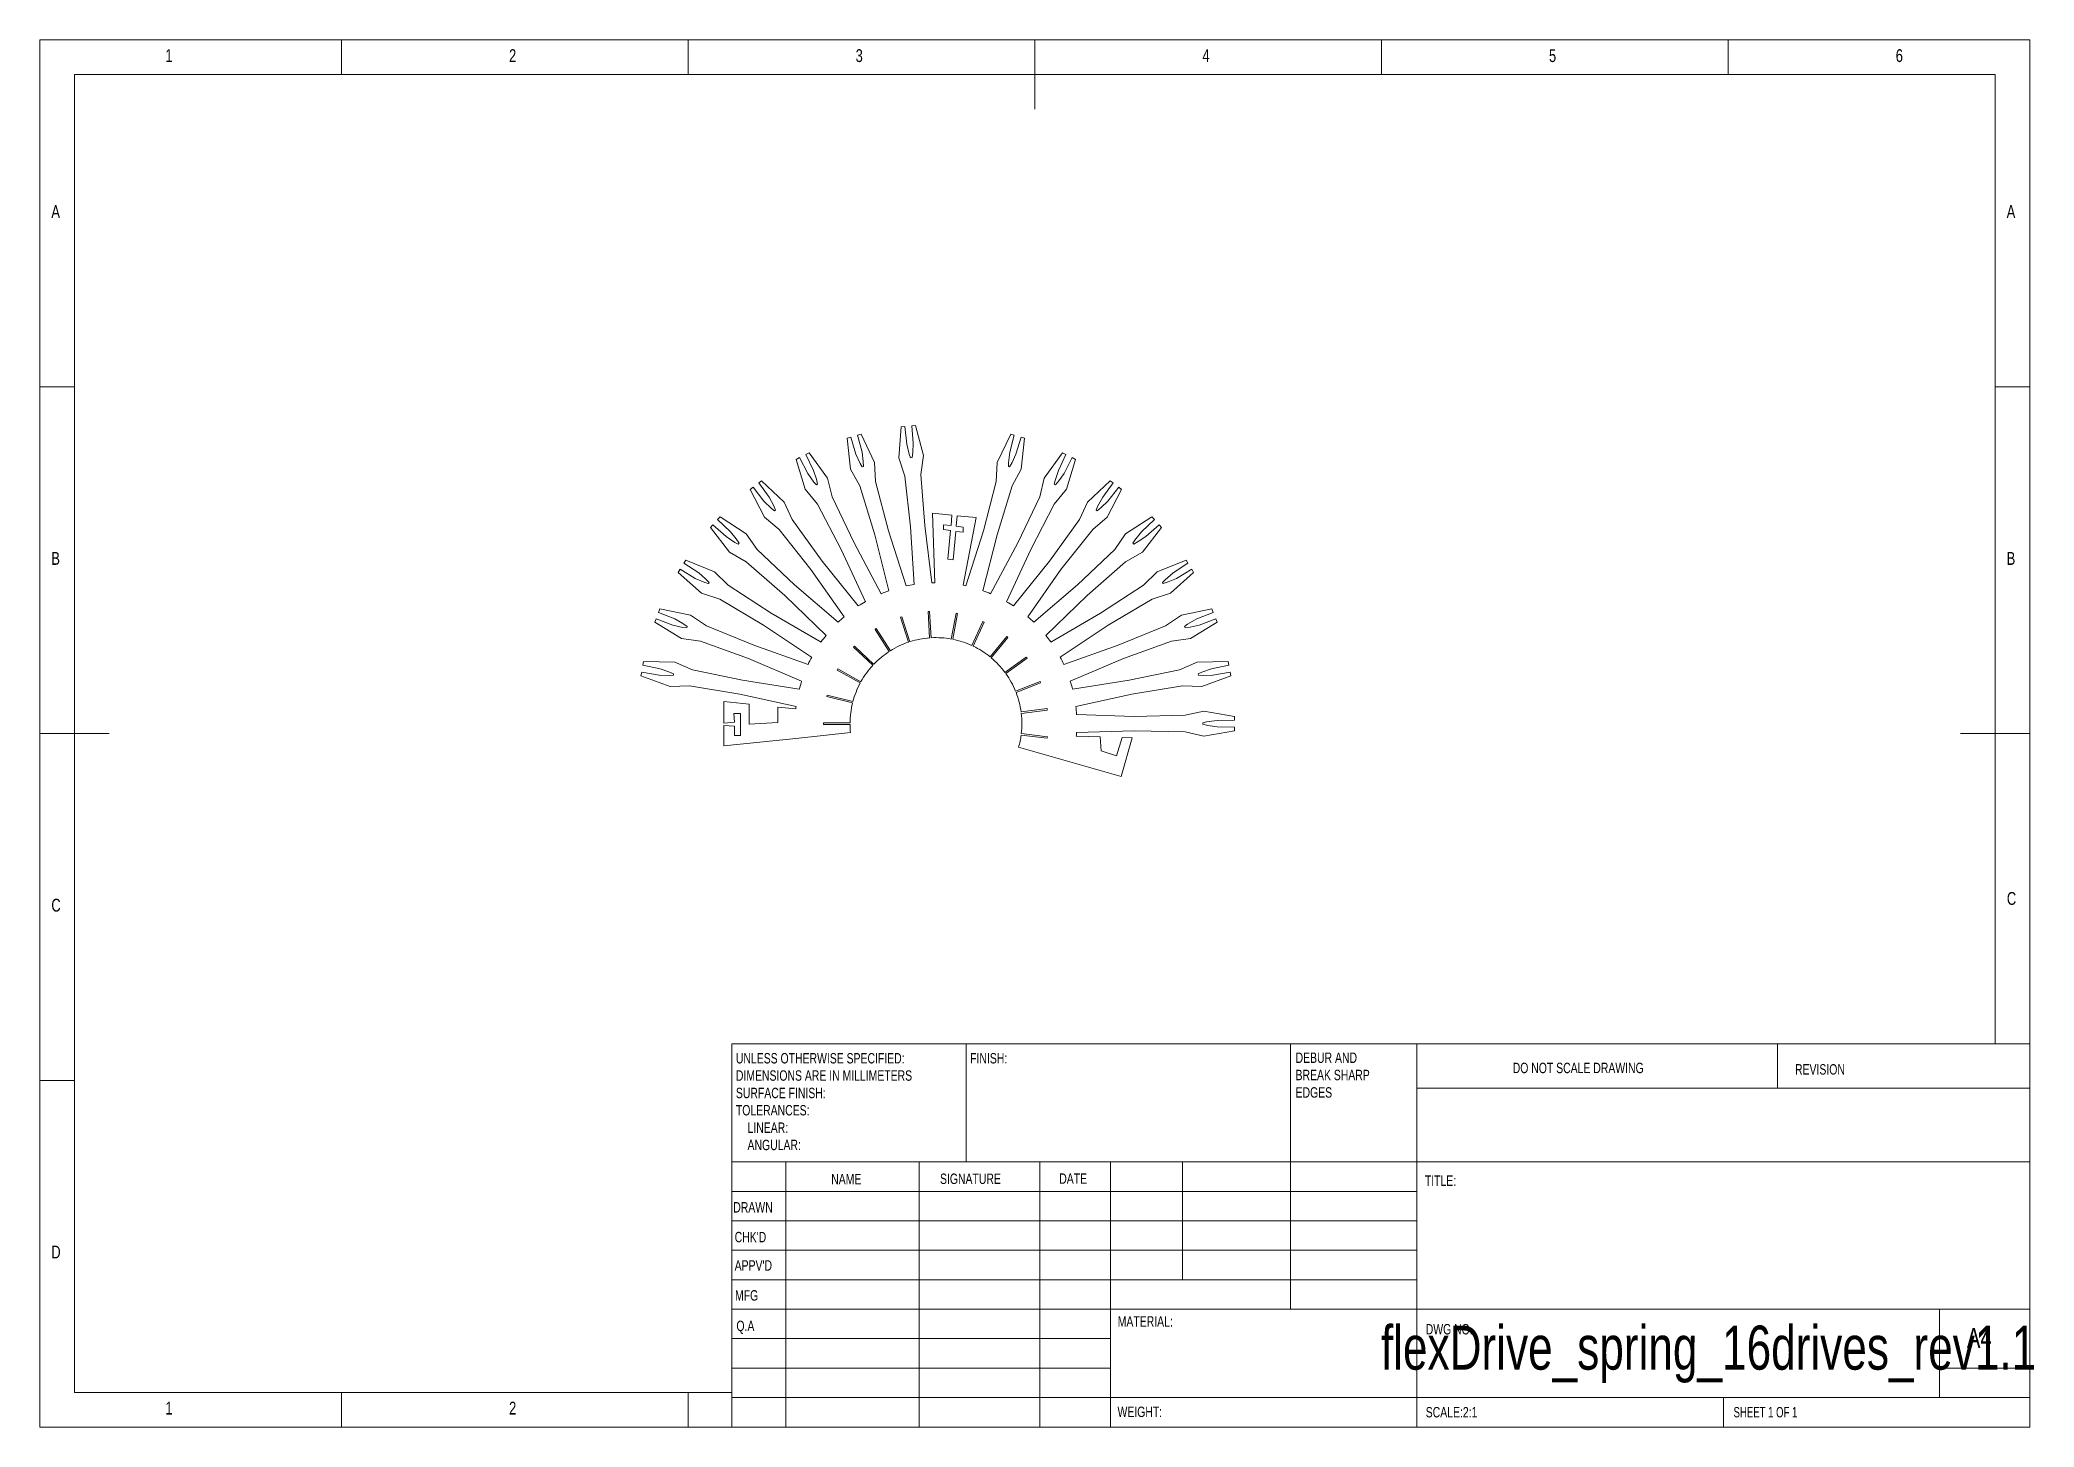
# Model space of a CAD drawing. Header units: inches. Extents: x 0.2 to 11.5, y 0.2 to 8.1.
import ezdxf

# ---------------------------------------------------------------- set-up
doc = ezdxf.new("R2010")
doc.units = ezdxf.units.IN
doc.header["$MEASUREMENT"] = 0
doc.styles.add('SLDTEXTSTYLE0', font='TXT', dxfattribs={"width": 0.75})
doc.styles.add('SLDTEXTSTYLE1', font='TXT', dxfattribs={"width": 0.6875})

# ---------------------------------------------------------------- blocks, each defined once
blk = doc.blocks.new('SW_NOTE_0')
at = {"color": 0, "linetype": 'Continuous', "lineweight": 0, "attachment_point": 1, "style": 'SLDTEXTSTYLE0'}
for s, insert, char_height in [('UNLESS OTHERWISE SPECIFIED:', (0, 0.076), 0.05906), ('DIMENSIONS ARE IN MILLIMETERS', (0, -0.022), 0.05906), ('TOLERANCES:', (0, -0.219), 0.05906), ('SURFACE FINISH:', (0, -0.121), 0.05906), ('LINEAR:', (0.066, -0.318), 0.0591), ('ANGULAR:', (0.066, -0.416), 0.0591)]:
    blk.add_mtext(s, dxfattribs=dict(at, insert=insert, char_height=char_height))
blk = doc.blocks.new('SW_NOTE_1')
at = {"color": 0, "linetype": 'Continuous', "lineweight": 0, "attachment_point": 1, "style": 'SLDTEXTSTYLE0'}
for s, insert, char_height in [('DEBUR AND', (0, 0.076), 0.0591), ('BREAK SHARP', (0, -0.022), 0.05906), ('EDGES', (0, -0.121), 0.0591)]:
    blk.add_mtext(s, dxfattribs=dict(at, insert=insert, char_height=char_height))

msp = doc.modelspace()

# ---------------------------------------------------------------- linework, layer by layer
at = {"color": 7, "linetype": 'Continuous', "lineweight": 0}
for p, q in [((11.496, 8.071), (0.197, 8.071)), ((0.197, 8.071), (0.197, 0.197)), ((1.909, 7.874), (1.909, 8.071)), ((3.878, 8.071), (3.878, 7.874)), ((5.846, 8.071), (5.846, 7.677)), ((7.815, 8.071), (7.815, 7.874)), ((9.783, 7.874), (9.783, 8.071)), ((11.496, 3.041), (11.496, 8.071)), ((11.299, 7.874), (0.394, 7.874)), ((0.394, 7.874), (0.394, 0.394)), ((11.299, 2.372), (11.299, 7.874)), ((0.394, 6.102), (0.197, 6.102)), ((11.299, 6.102), (11.496, 6.102)), ((0.197, 4.134), (0.591, 4.134)), ((11.496, 4.134), (11.102, 4.134)), ((11.496, 0.197), (11.496, 3.041)), ((4.126, 2.372), (11.496, 2.372)), ((4.126, 2.372), (4.126, 0.197)), ((5.457, 1.703), (5.457, 2.372)), ((7.299, 2.372), (7.299, 0.866)), ((8.016, 2.372), (8.016, 0.197)), ((10.063, 2.121), (10.063, 2.372)), ((0.394, 2.165), (0.197, 2.165)), ((11.496, 2.121), (8.016, 2.121)), ((11.496, 1.703), (4.126, 1.703)), ((4.433, 1.703), (4.433, 0.197)), ((5.189, 1.703), (5.189, 0.197)), ((5.874, 1.703), (5.874, 0.197)), ((6.276, 0.197), (6.276, 1.703)), ((6.685, 1.033), (6.685, 1.703)), ((8.016, 1.535), (4.126, 1.535)), ((8.016, 1.368), (4.126, 1.368)), ((8.016, 1.201), (4.126, 1.201)), ((8.016, 1.033), (4.126, 1.033)), ((6.276, 0.866), (4.126, 0.866)), ((6.276, 0.866), (11.496, 0.866)), ((10.984, 0.364), (10.984, 0.866)), ((6.276, 0.699), (4.126, 0.699)), ((6.276, 0.531), (4.126, 0.531)), ((11.496, 0.531), (10.984, 0.531)), ((0.394, 0.394), (4.126, 0.394)), ((1.909, 0.197), (1.909, 0.394)), ((3.878, 0.394), (3.878, 0.197)), ((4.126, 0.364), (11.496, 0.364)), ((9.756, 0.197), (9.756, 0.364)), ((0.197, 0.197), (11.496, 0.197))]:
    msp.add_line(p, q, dxfattribs=at)
at = {"color": 7, "linetype": 'Continuous', "lineweight": 15}
for p, q in [((4.801, 5.816), (4.781, 5.81)), ((4.781, 5.81), (4.8, 5.635)), ((4.83, 5.72), (4.801, 5.816)), ((4.86, 5.833), (4.84, 5.827)), ((4.84, 5.827), (4.866, 5.73)), ((4.936, 5.673), (4.86, 5.833)), ((5.088, 5.875), (5.074, 5.699)), ((5.108, 5.877), (5.088, 5.875)), ((5.119, 5.777), (5.108, 5.877)), ((5.133, 5.719), (5.119, 5.777)), ((5.169, 5.883), (5.148, 5.881)), ((5.148, 5.881), (5.156, 5.781)), ((5.156, 5.781), (5.153, 5.729)), ((5.215, 5.712), (5.169, 5.883)), ((5.71, 5.833), (5.633, 5.673)), ((5.704, 5.73), (5.73, 5.827)), ((5.73, 5.827), (5.71, 5.833)), ((5.768, 5.816), (5.739, 5.72)), ((5.788, 5.81), (5.768, 5.816)), ((5.769, 5.635), (5.788, 5.81)), ((4.511, 5.7), (4.492, 5.69)), ((4.492, 5.69), (4.543, 5.521)), ((4.557, 5.61), (4.511, 5.7)), ((4.565, 5.727), (4.547, 5.717)), ((4.547, 5.717), (4.59, 5.627)), ((4.669, 5.584), (4.565, 5.727)), ((4.855, 5.666), (4.83, 5.72)), ((4.866, 5.647), (4.855, 5.666)), ((4.866, 5.73), (4.872, 5.678)), ((4.872, 5.678), (4.873, 5.649)), ((4.942, 5.564), (4.936, 5.673)), ((5.074, 5.699), (5.108, 5.595)), ((5.141, 5.699), (5.133, 5.719)), ((5.149, 5.7), (5.141, 5.699)), ((5.153, 5.729), (5.149, 5.7)), ((5.2, 5.604), (5.215, 5.712)), ((5.633, 5.673), (5.627, 5.564)), ((5.696, 5.671), (5.704, 5.73)), ((5.696, 5.649), (5.696, 5.671)), ((5.717, 5.673), (5.703, 5.647)), ((5.739, 5.72), (5.717, 5.673)), ((6.004, 5.727), (5.9, 5.584)), ((5.98, 5.627), (6.023, 5.717)), ((6.023, 5.717), (6.004, 5.727)), ((6.059, 5.7), (6.013, 5.61)), ((6.026, 5.521), (6.077, 5.69)), ((6.077, 5.69), (6.059, 5.7)), ((4.295, 5.568), (4.279, 5.556)), ((4.279, 5.556), (4.338, 5.475)), ((4.424, 5.447), (4.295, 5.568)), ((4.591, 5.561), (4.557, 5.61)), ((4.59, 5.627), (4.606, 5.577)), ((4.606, 5.545), (4.591, 5.561)), ((4.606, 5.577), (4.612, 5.549)), ((4.612, 5.549), (4.606, 5.545)), ((4.695, 5.478), (4.669, 5.584)), ((4.8, 5.635), (4.853, 5.539)), ((4.873, 5.649), (4.866, 5.647)), ((5.016, 5.284), (4.942, 5.564)), ((5.108, 5.595), (5.14, 5.307)), ((5.222, 5.314), (5.2, 5.604)), ((5.627, 5.564), (5.554, 5.284)), ((5.703, 5.647), (5.696, 5.649)), ((5.717, 5.539), (5.769, 5.635)), ((5.9, 5.584), (5.874, 5.478)), ((5.957, 5.549), (5.961, 5.57)), ((5.964, 5.545), (5.957, 5.549)), ((5.961, 5.57), (5.98, 5.627)), ((5.982, 5.568), (5.964, 5.545)), ((6.013, 5.61), (5.982, 5.568)), ((6.275, 5.568), (6.146, 5.447)), ((6.232, 5.475), (6.291, 5.556)), ((6.291, 5.556), (6.275, 5.568)), ((4.247, 5.532), (4.23, 5.519)), ((4.23, 5.519), (4.311, 5.362)), ((4.308, 5.452), (4.247, 5.532)), ((4.351, 5.411), (4.308, 5.452)), ((4.338, 5.475), (4.362, 5.429)), ((4.469, 5.348), (4.424, 5.447)), ((4.543, 5.521), (4.612, 5.436)), ((4.612, 5.436), (4.747, 5.179)), ((4.82, 5.216), (4.695, 5.478)), ((4.853, 5.539), (4.938, 5.261)), ((5.632, 5.261), (5.717, 5.539)), ((5.874, 5.478), (5.75, 5.216)), ((5.823, 5.179), (5.957, 5.436)), ((5.957, 5.436), (6.026, 5.521)), ((6.146, 5.447), (6.101, 5.348)), ((6.203, 5.422), (6.232, 5.475)), ((6.261, 5.452), (6.224, 5.416)), ((6.258, 5.362), (6.339, 5.519)), ((6.323, 5.532), (6.261, 5.452)), ((6.339, 5.519), (6.323, 5.532)), ((4.059, 5.363), (4.045, 5.348)), ((4.045, 5.348), (4.118, 5.279)), ((4.207, 5.268), (4.059, 5.363)), ((4.311, 5.362), (4.395, 5.292)), ((4.368, 5.398), (4.351, 5.411)), ((4.362, 5.429), (4.374, 5.402)), ((4.374, 5.402), (4.368, 5.398)), ((4.639, 5.113), (4.469, 5.348)), ((5.265, 5.384), (5.279, 4.99)), ((5.376, 5.373), (5.265, 5.384)), ((5.372, 5.314), (5.376, 5.373)), ((5.405, 5.37), (5.4, 5.31)), ((5.513, 5.359), (5.405, 5.37)), ((5.439, 4.975), (5.513, 5.359)), ((6.101, 5.348), (5.93, 5.113)), ((6.175, 5.292), (6.258, 5.362)), ((6.195, 5.402), (6.203, 5.422)), ((6.201, 5.398), (6.195, 5.402)), ((6.224, 5.416), (6.201, 5.398)), ((6.511, 5.363), (6.362, 5.268)), ((6.452, 5.279), (6.525, 5.348)), ((6.525, 5.348), (6.511, 5.363)), ((4.018, 5.318), (4.004, 5.303)), ((4.004, 5.303), (4.112, 5.163)), ((4.093, 5.252), (4.018, 5.318)), ((4.143, 5.218), (4.093, 5.252)), ((4.118, 5.279), (4.15, 5.238)), ((4.162, 5.209), (4.143, 5.218)), ((4.15, 5.238), (4.167, 5.214)), ((4.167, 5.214), (4.162, 5.209)), ((4.27, 5.178), (4.207, 5.268)), ((4.395, 5.292), (4.574, 5.064)), ((4.974, 4.927), (4.82, 5.216)), ((4.938, 5.261), (5.018, 4.944)), ((5.115, 4.972), (5.016, 5.284)), ((5.14, 5.307), (5.161, 4.98)), ((5.261, 4.99), (5.222, 5.314)), ((5.328, 5.319), (5.372, 5.314)), ((5.328, 5.291), (5.328, 5.319)), ((5.368, 5.286), (5.328, 5.291)), ((5.353, 5.123), (5.368, 5.286)), ((5.397, 5.281), (5.383, 5.119)), ((5.44, 5.277), (5.397, 5.281)), ((5.4, 5.31), (5.44, 5.305)), ((5.44, 5.305), (5.44, 5.277)), ((5.554, 5.284), (5.455, 4.972)), ((5.552, 4.944), (5.632, 5.261)), ((5.75, 5.216), (5.595, 4.927)), ((5.995, 5.064), (6.175, 5.292)), ((6.362, 5.268), (6.3, 5.178)), ((6.403, 5.214), (6.414, 5.232)), ((6.408, 5.209), (6.403, 5.214)), ((6.433, 5.223), (6.408, 5.209)), ((6.414, 5.232), (6.452, 5.279)), ((6.476, 5.252), (6.433, 5.223)), ((6.457, 5.163), (6.566, 5.303)), ((6.552, 5.318), (6.476, 5.252)), ((6.566, 5.303), (6.552, 5.318)), ((3.864, 5.118), (3.853, 5.1)), ((3.853, 5.1), (3.938, 5.046)), ((4.028, 5.051), (3.864, 5.118)), ((4.112, 5.163), (4.207, 5.109)), ((4.207, 5.109), (4.426, 4.918)), ((4.481, 4.978), (4.27, 5.178)), ((4.844, 4.858), (4.639, 5.113)), ((4.747, 5.179), (4.884, 4.882)), ((5.383, 5.119), (5.353, 5.123)), ((5.686, 4.882), (5.823, 5.179)), ((5.93, 5.113), (5.726, 4.858)), ((6.3, 5.178), (6.089, 4.978)), ((6.144, 4.918), (6.362, 5.109)), ((6.362, 5.109), (6.457, 5.163)), ((6.705, 5.118), (6.542, 5.051)), ((6.632, 5.046), (6.716, 5.1)), ((6.716, 5.1), (6.705, 5.118)), ((3.832, 5.066), (3.821, 5.048)), ((3.821, 5.048), (3.954, 4.931)), ((3.918, 5.014), (3.832, 5.066)), ((3.973, 4.991), (3.918, 5.014)), ((3.938, 5.046), (3.977, 5.012)), ((3.994, 4.985), (3.973, 4.991)), ((3.977, 5.012), (3.998, 4.991)), ((3.998, 4.991), (3.994, 4.985)), ((4.106, 4.975), (4.028, 5.051)), ((4.574, 5.064), (4.763, 4.797)), ((5.806, 4.797), (5.995, 5.064)), ((6.542, 5.051), (6.464, 4.975)), ((6.572, 4.991), (6.586, 5.007)), ((6.576, 4.985), (6.572, 4.991)), ((6.603, 4.994), (6.576, 4.985)), ((6.586, 5.007), (6.632, 5.046)), ((6.651, 5.014), (6.603, 4.994)), ((6.616, 4.931), (6.748, 5.048)), ((6.737, 5.066), (6.651, 5.014)), ((6.748, 5.048), (6.737, 5.066)), ((3.954, 4.931), (4.057, 4.896)), ((4.057, 4.896), (4.306, 4.748)), ((4.349, 4.817), (4.106, 4.975)), ((4.426, 4.918), (4.661, 4.691)), ((4.729, 4.765), (4.481, 4.978)), ((6.089, 4.978), (5.841, 4.765)), ((5.909, 4.691), (6.144, 4.918)), ((6.464, 4.975), (6.22, 4.817)), ((6.263, 4.748), (6.513, 4.896)), ((6.513, 4.896), (6.616, 4.931)), ((3.696, 4.784), (3.688, 4.765)), ((3.688, 4.765), (3.84, 4.674)), ((3.79, 4.749), (3.696, 4.784)), ((3.718, 4.841), (3.71, 4.821)), ((3.71, 4.821), (3.803, 4.784)), ((3.891, 4.806), (3.718, 4.841)), ((3.803, 4.784), (3.848, 4.758)), ((3.848, 4.758), (3.872, 4.741)), ((3.982, 4.745), (3.891, 4.806)), ((4.633, 4.653), (4.349, 4.817)), ((5.091, 4.797), (5.083, 4.795)), ((5.083, 4.795), (5.129, 4.653)), ((5.137, 4.655), (5.091, 4.797)), ((5.248, 4.826), (5.24, 4.826)), ((5.24, 4.826), (5.249, 4.677)), ((5.258, 4.677), (5.248, 4.826)), ((5.399, 4.817), (5.372, 4.67)), ((5.38, 4.669), (5.408, 4.815)), ((5.408, 4.815), (5.399, 4.817)), ((5.552, 4.769), (5.488, 4.634)), ((5.496, 4.63), (5.559, 4.765)), ((5.559, 4.765), (5.552, 4.769)), ((6.22, 4.817), (5.937, 4.653)), ((6.679, 4.806), (6.588, 4.745)), ((6.852, 4.841), (6.679, 4.806)), ((6.714, 4.754), (6.766, 4.784)), ((6.73, 4.674), (6.881, 4.765)), ((6.766, 4.784), (6.859, 4.821)), ((6.874, 4.784), (6.779, 4.749)), ((6.859, 4.821), (6.852, 4.841)), ((6.881, 4.765), (6.874, 4.784)), ((3.848, 4.736), (3.79, 4.749)), ((3.84, 4.674), (3.948, 4.658)), ((3.87, 4.734), (3.848, 4.736)), ((3.872, 4.741), (3.87, 4.734)), ((3.948, 4.658), (4.221, 4.559)), ((4.25, 4.635), (3.982, 4.745)), ((4.306, 4.748), (4.579, 4.567)), ((4.946, 4.73), (4.939, 4.725)), ((4.939, 4.725), (5.019, 4.6)), ((5.026, 4.604), (4.946, 4.73)), ((5.687, 4.684), (5.592, 4.569)), ((5.599, 4.564), (5.694, 4.679)), ((5.694, 4.679), (5.687, 4.684)), ((5.99, 4.567), (6.263, 4.748)), ((6.588, 4.745), (6.319, 4.635)), ((6.349, 4.559), (6.622, 4.658)), ((6.622, 4.658), (6.73, 4.674)), ((6.697, 4.741), (6.714, 4.754)), ((6.7, 4.734), (6.697, 4.741)), ((6.729, 4.738), (6.7, 4.734)), ((6.779, 4.749), (6.729, 4.738)), ((3.625, 4.542), (3.621, 4.521)), ((3.802, 4.539), (3.625, 4.542)), ((3.902, 4.496), (3.802, 4.539)), ((4.221, 4.559), (4.522, 4.431)), ((4.559, 4.526), (4.25, 4.635)), ((4.823, 4.629), (4.817, 4.623)), ((4.817, 4.623), (4.926, 4.521)), ((4.931, 4.527), (4.823, 4.629)), ((5.798, 4.568), (5.677, 4.481)), ((5.682, 4.474), (5.802, 4.562)), ((5.802, 4.562), (5.798, 4.568)), ((6.319, 4.635), (6.011, 4.526)), ((6.047, 4.431), (6.349, 4.559)), ((6.768, 4.539), (6.668, 4.496)), ((6.945, 4.542), (6.768, 4.539)), ((6.948, 4.521), (6.945, 4.542)), ((3.614, 4.482), (3.61, 4.462)), ((3.61, 4.462), (3.776, 4.4)), ((3.713, 4.465), (3.614, 4.482)), ((3.621, 4.521), (3.719, 4.501)), ((3.772, 4.463), (3.713, 4.465)), ((3.719, 4.501), (3.769, 4.484)), ((3.769, 4.484), (3.795, 4.472)), ((3.794, 4.465), (3.772, 4.463)), ((3.795, 4.472), (3.794, 4.465)), ((4.186, 4.437), (3.902, 4.496)), ((4.509, 4.386), (4.186, 4.437)), ((4.728, 4.5), (4.724, 4.493)), ((4.724, 4.493), (4.855, 4.421)), ((4.859, 4.428), (4.728, 4.5)), ((5.876, 4.429), (5.737, 4.374)), ((5.74, 4.366), (5.879, 4.421)), ((5.879, 4.421), (5.876, 4.429)), ((6.383, 4.437), (6.06, 4.386)), ((6.668, 4.496), (6.383, 4.437)), ((6.774, 4.472), (6.794, 4.482)), ((6.776, 4.465), (6.774, 4.472)), ((6.805, 4.464), (6.776, 4.465)), ((6.794, 4.482), (6.85, 4.501)), ((6.794, 4.4), (6.96, 4.462)), ((6.857, 4.465), (6.805, 4.464)), ((6.85, 4.501), (6.948, 4.521)), ((6.956, 4.482), (6.857, 4.465)), ((6.96, 4.462), (6.956, 4.482)), ((3.776, 4.4), (3.885, 4.404)), ((3.885, 4.404), (4.171, 4.357)), ((4.081, 4.316), (4.081, 4.193)), ((4.225, 4.301), (4.081, 4.316)), ((4.171, 4.357), (4.491, 4.287)), ((4.668, 4.352), (4.666, 4.344)), ((4.666, 4.344), (4.811, 4.307)), ((4.813, 4.315), (4.668, 4.352)), ((6.079, 4.287), (6.398, 4.357)), ((6.398, 4.357), (6.685, 4.404)), ((6.685, 4.404), (6.794, 4.4)), ((4.081, 4.193), (4.141, 4.198)), ((4.137, 4.247), (4.176, 4.247)), ((4.141, 4.198), (4.137, 4.247)), ((4.176, 4.247), (4.176, 4.123)), ((4.225, 4.186), (4.225, 4.301)), ((4.388, 4.197), (4.225, 4.186)), ((4.388, 4.284), (4.388, 4.197)), ((4.489, 4.273), (4.388, 4.284)), ((4.797, 4.194), (4.647, 4.194)), ((4.647, 4.194), (4.647, 4.185)), ((5.916, 4.275), (5.768, 4.256)), ((5.77, 4.248), (5.917, 4.266)), ((5.917, 4.266), (5.916, 4.275)), ((6.41, 4.231), (6.083, 4.241)), ((6.7, 4.237), (6.41, 4.231)), ((6.807, 4.261), (6.7, 4.237)), ((6.801, 4.194), (6.822, 4.2)), ((6.801, 4.186), (6.801, 4.194)), ((6.981, 4.231), (6.807, 4.261)), ((6.822, 4.2), (6.881, 4.208)), ((6.881, 4.208), (6.981, 4.21)), ((6.981, 4.21), (6.981, 4.231)), ((4.081, 4.18), (4.081, 4.063)), ((4.141, 4.176), (4.081, 4.18)), ((4.081, 4.063), (4.489, 4.106)), ((4.141, 4.123), (4.141, 4.176)), ((4.176, 4.123), (4.141, 4.123)), ((4.799, 4.139), (4.489, 4.106)), ((4.489, 4.106), (4.489, 4.106)), ((4.647, 4.185), (4.797, 4.185)), ((5.769, 4.125), (5.917, 4.107)), ((5.918, 4.115), (5.77, 4.134)), ((5.917, 4.107), (5.918, 4.115)), ((6.217, 4.115), (6.082, 4.119)), ((6.083, 4.139), (6.41, 4.149)), ((6.223, 4.035), (6.217, 4.115)), ((6.342, 4.111), (6.31, 4.008)), ((6.337, 3.889), (6.4, 4.109)), ((6.4, 4.109), (6.342, 4.111)), ((6.41, 4.149), (6.7, 4.144)), ((6.7, 4.144), (6.807, 4.119)), ((6.829, 4.18), (6.801, 4.186)), ((6.807, 4.119), (6.981, 4.149)), ((6.881, 4.172), (6.829, 4.18)), ((6.981, 4.17), (6.881, 4.172)), ((6.981, 4.149), (6.981, 4.17)), ((5.754, 4.056), (6.337, 3.889)), ((6.31, 4.008), (6.223, 4.035))]:
    msp.add_line(p, q, dxfattribs=at)
for radius, start, end in [(0.8, 90.4287, 91.6702), (0.8, 120.0945, 123.4349), (0.8, 109.5063, 112.8467), (0.8, 98.918, 102.2584), (0.8, 77.7416, 78.9169), (0.8, 67.1533, 70.4937), (0.8, 56.5651, 59.9055), (0.8, 130.6827, 134.0231), (0.8, 45.9769, 49.3173), (0.8, 141.271, 144.6114), (0.488, 108.5643, 121.9802), (0.488, 94.1627, 107.5787), (0.488, 79.7612, 93.1771), (0.488, 65.3598, 78.7756), (0.8, 35.3886, 38.729), (0.8, 151.8592, 155.1996), (0.488, 122.9658, 136.3815), (0.488, 50.9586, 64.3742), (0.488, 36.5577, 49.973), (0.8, 24.8004, 28.1408), (0.8, 162.4475, 165.7878), (0.488, 151.7682, 165.1834), (0.488, 137.3671, 150.7826), (0.488, 22.1571, 35.5721), (0.8, 14.2122, 17.5525), (0.488, 166.169, 179.5838), (0.488, 7.757, 21.1716), (0.8, 173.0357, 174.0209), (0.488, 353.3572, 6.7714), (0.8, 3.6239, 6.9643), (0.488, 180.5694, 186.0241), (0.488, 344.016, 352.3716), (0.8, 354.9245, 356.3761)]:
    msp.add_arc((5.285, 4.19), radius, start, end, dxfattribs=at)

# ---------------------------------------------------------------- block references
at = {"color": 7, "linetype": 'Continuous', "lineweight": 0}
for name, p in [('SW_NOTE_0', (4.149, 2.244)), ('SW_NOTE_1', (7.327, 2.247))]:
    msp.add_blockref(name, p, dxfattribs=at)

# ---------------------------------------------------------------- texts
for s, insert, char_height, attachment_point, style in [('1', (0.909, 8.018), 0.0729, 1, 'SLDTEXTSTYLE0'), ('2', (2.861, 8.018), 0.0729, 1, 'SLDTEXTSTYLE0'), ('3', (4.829, 8.018), 0.0729, 1, 'SLDTEXTSTYLE0'), ('4', (6.798, 8.018), 0.0729, 1, 'SLDTEXTSTYLE0'), ('5', (8.766, 8.018), 0.0729, 1, 'SLDTEXTSTYLE0'), ('6', (10.735, 8.018), 0.0729, 1, 'SLDTEXTSTYLE0'), ('A', (0.262, 7.133), 0.0729, 1, 'SLDTEXTSTYLE0'), ('A', (11.365, 7.133), 0.0729, 1, 'SLDTEXTSTYLE0'), ('B', (0.262, 5.164), 0.0729, 1, 'SLDTEXTSTYLE0'), ('B', (11.365, 5.164), 0.0729, 1, 'SLDTEXTSTYLE0'), ('C', (0.262, 3.196), 0.0729, 1, 'SLDTEXTSTYLE0'), ('C', (11.366, 3.234), 0.0729, 1, 'SLDTEXTSTYLE0'), ('FINISH:', (5.479, 2.32), 0.0591, 1, 'SLDTEXTSTYLE0'), ('DO NOT SCALE DRAWING', (8.56, 2.265), 0.05906, 1, 'SLDTEXTSTYLE0'), ('REVISION', (10.163, 2.257), 0.0591, 1, 'SLDTEXTSTYLE0'), ('NAME', (4.69, 1.634), 0.0591, 1, 'SLDTEXTSTYLE0'), ('SIGNATURE', (5.308, 1.636), 0.0591, 1, 'SLDTEXTSTYLE0'), ('DATE', (5.985, 1.637), 0.0591, 1, 'SLDTEXTSTYLE0'), ('TITLE:', (8.061, 1.625), 0.0591, 1, 'SLDTEXTSTYLE0'), ('DRAWN', (4.134, 1.474), 0.0591, 1, 'SLDTEXTSTYLE0'), ("CHK'D", (4.142, 1.305), 0.0591, 1, 'SLDTEXTSTYLE0'), ('D', (0.262, 1.227), 0.0729, 1, 'SLDTEXTSTYLE0'), ("APPV'D", (4.142, 1.144), 0.0591, 1, 'SLDTEXTSTYLE0'), ('MFG', (4.144, 0.974), 0.0591, 1, 'SLDTEXTSTYLE0'), ('Q.A', (4.152, 0.801), 0.0591, 1, 'SLDTEXTSTYLE0'), ('MATERIAL:', (6.317, 0.826), 0.0591, 1, 'SLDTEXTSTYLE0'), ('flexDrive_spring_16drives_rev1.1', (9.672, 0.773), 0.25, 2, 'SLDTEXTSTYLE0'), ('DWG NO.', (8.066, 0.782), 0.0591, 1, 'SLDTEXTSTYLE0'), ('A4', (11.139, 0.76), 0.1146, 1, 'SLDTEXTSTYLE0'), ('1', (0.909, 0.341), 0.0729, 1, 'SLDTEXTSTYLE0'), ('2', (2.861, 0.341), 0.0729, 1, 'SLDTEXTSTYLE0'), ('WEIGHT:', (6.316, 0.313), 0.059, 1, 'SLDTEXTSTYLE0'), ('SCALE:2:1', (8.066, 0.311), 0.0591, 1, 'SLDTEXTSTYLE0'), ('SHEET 1 OF 1', (9.814, 0.311), 0.05906, 1, 'SLDTEXTSTYLE1')]:
    msp.add_mtext(s, dxfattribs=dict(at, insert=insert, char_height=char_height, attachment_point=attachment_point, style=style))

doc.saveas('drawing.dxf')
